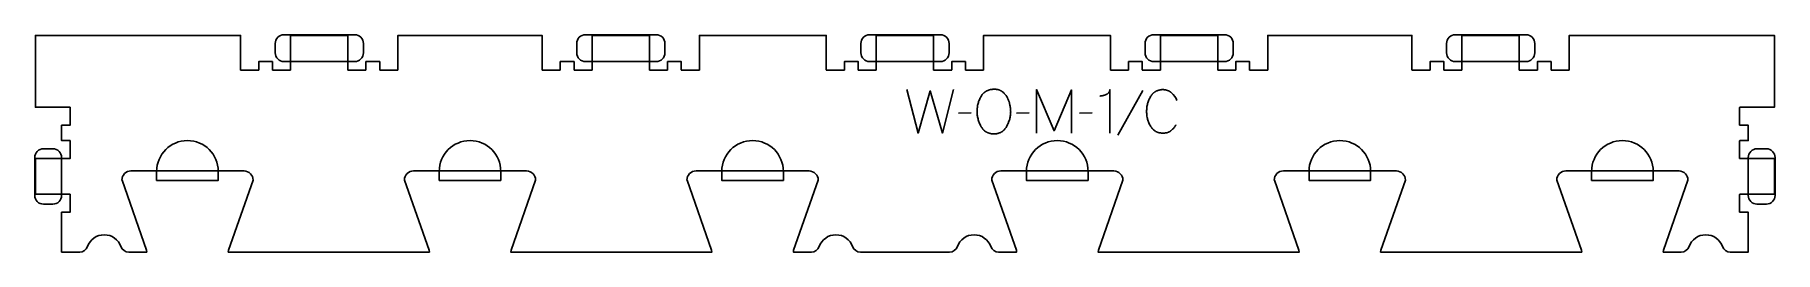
# Model space of a CAD drawing. Extents: x -600 to 600, y -80 to 70.
import ezdxf

# ---------------------------------------------------------------- set-up
doc = ezdxf.new("R2010")
doc.units = 0
for name, color, linetype in [('1_ANYTOOL_1MMDEEP_LABELS_S', 2, 'CONTINUOUS'), ('4_ANYTOOL_CUTTHROUGH_OUTSI', 5, 'CONTINUOUS'), ('5_ANYTOOL_HALF_MILL_9MM_IN', 3, 'CONTINUOUS')]:
    doc.layers.add(name, color=color, linetype=linetype)

msp = doc.modelspace()

# ---------------------------------------------------------------- linework, layer by layer
at = {"layer": '1_ANYTOOL_1MMDEEP_LABELS_S'}
for p, q in [((164, 31.5), (146.8, 0.7)), ((45.6, 15.9), (36.9, 15.8)), ((85.7, 15.9), (76.9, 15.8)), ((129.2, 15.9), (120.4, 15.8))]:
    msp.add_line(p, q, dxfattribs=at)
for points in [[(1.3, 32), (9, 2), (17.4, 31.1), (25.9, 2), (33.4, 32)], [(90.8, 2), (90.8, 32), (102.8, 3.6), (114.8, 31.8), (114.8, 2)], [(141.3, 2), (141.3, 32), (141.3, 31.9), (141.3, 31.7), (141.2, 31.6), (141.2, 31.4), (141.2, 31.3), (141.1, 31.2), (141.1, 31), (141, 30.9), (141, 30.8), (140.9, 30.6), (140.9, 30.6), (140.9, 30.5), (140.8, 30.4), (140.8, 30.4), (140.8, 30.3), (140.7, 30.3), (140.7, 30.2), (140.7, 30.2), (140.6, 30.1), (140.6, 30), (140.5, 30), (140.5, 29.9), (140.5, 29.9), (140.4, 29.8), (140.4, 29.8), (140.3, 29.7), (140.3, 29.7), (140.2, 29.6), (140.2, 29.6), (140.1, 29.5), (140, 29.4), (139.9, 29.3), (139.8, 29.3), (139.7, 29.2), (139.6, 29.1), (139.5, 29), (139.4, 28.9), (139.2, 28.9), (139.1, 28.8), (139, 28.7), (138.8, 28.7), (138.7, 28.6), (138.4, 28.5), (138.1, 28.4), (137.8, 28.3), (137.5, 28.2), (137.3, 28.1), (137, 28), (136.7, 27.9), (136.4, 27.9), (136.2, 27.8), (135.9, 27.8), (135.6, 27.7), (135.4, 27.7), (135.1, 27.7), (134.8, 27.7), (134.6, 27.6), (134.3, 27.6)]]:
    msp.add_lwpolyline(points, dxfattribs=at)
msp.add_lwpolyline([(61.7, 32.3), (62.1, 32.3), (62.5, 32.3), (62.8, 32.3), (63, 32.2), (63.2, 32.2), (63.3, 32.2), (63.5, 32.2), (63.7, 32.1), (63.8, 32.1), (64, 32.1), (64.2, 32), (64.3, 32), (64.5, 31.9), (64.6, 31.9), (64.8, 31.8), (65, 31.8), (65.1, 31.7), (65.3, 31.7), (65.4, 31.6), (65.6, 31.5), (65.7, 31.5), (65.9, 31.4), (66, 31.3), (66.1, 31.2), (66.3, 31.2), (66.4, 31.1), (66.5, 31), (66.7, 30.9), (67.1, 30.6), (67.3, 30.4), (67.6, 30.2), (67.8, 30), (68.1, 29.8), (68.3, 29.6), (68.5, 29.4), (68.7, 29.2), (68.9, 28.9), (69.1, 28.7), (69.3, 28.4), (69.5, 28.2), (69.7, 27.9), (69.9, 27.6), (70.1, 27.4), (70.4, 26.8), (70.6, 26.5), (70.7, 26.2), (70.9, 25.9), (71, 25.6), (71.2, 25.3), (71.3, 25), (71.4, 24.7), (71.5, 24.4), (71.7, 24.1), (71.8, 23.7), (71.9, 23.4), (72, 23.1), (72.1, 22.8), (72.1, 22.4), (72.4, 21.4), (72.5, 20.7), (72.6, 20), (72.7, 19.4), (72.8, 18.7), (72.8, 18.1), (72.8, 17.4), (72.9, 16.8), (72.8, 16.2), (72.8, 15.5), (72.8, 14.9), (72.7, 14.3), (72.6, 13.6), (72.5, 13), (72.3, 12.3), (72.2, 11.7), (72, 11.1), (71.8, 10.4), (71.5, 9.8), (71.3, 9.2), (71, 8.5), (70.7, 7.9), (70.4, 7.2), (70.1, 6.6), (69.9, 6.3), (69.7, 6), (69.5, 5.7), (69.3, 5.4), (69.1, 5.1), (68.9, 4.9), (68.7, 4.6), (68.5, 4.4), (68.4, 4.3), (68.3, 4.1), (68.2, 4), (68, 3.9), (67.9, 3.8), (67.8, 3.7), (67.7, 3.6), (67.6, 3.5), (67.4, 3.4), (67.3, 3.3), (67.2, 3.2), (67.1, 3.1), (66.9, 3), (66.8, 2.9), (66.7, 2.9), (66.5, 2.8), (66.4, 2.7), (66.2, 2.6), (66.1, 2.5), (66, 2.5), (65.8, 2.4), (65.7, 2.3), (65.5, 2.3), (65.4, 2.2), (65.2, 2.2), (65.1, 2.1), (64.9, 2.1), (64.8, 2), (64.5, 1.9), (64.1, 1.8), (63.8, 1.7), (63.5, 1.7), (63.2, 1.6), (62.8, 1.6), (62.5, 1.5), (62.1, 1.5), (61.7, 1.5), (61.4, 1.5), (61, 1.5), (60.6, 1.5), (60.2, 1.5), (59.9, 1.6), (59.5, 1.6), (59.2, 1.7), (58.8, 1.8), (58.5, 1.8), (58.2, 1.9), (57.8, 2), (57.7, 2.1), (57.5, 2.1), (57.4, 2.2), (57.2, 2.2), (57.1, 2.3), (56.9, 2.4), (56.8, 2.4), (56.6, 2.5), (56.5, 2.6), (56.3, 2.6), (56.2, 2.7), (56, 2.8), (55.9, 2.9), (55.8, 3), (55.6, 3.1), (55.5, 3.1), (55.4, 3.2), (55.2, 3.3), (55.1, 3.4), (55, 3.5), (54.9, 3.6), (54.7, 3.7), (54.6, 3.8), (54.5, 4), (54.4, 4.1), (54.2, 4.2), (54.1, 4.3), (54, 4.4), (53.9, 4.5), (53.8, 4.7), (53.6, 4.9), (53.4, 5.2), (53.2, 5.5), (53, 5.8), (52.8, 6.1), (52.6, 6.4), (52.4, 6.7), (52.1, 7.3), (51.8, 8), (51.5, 8.6), (51.2, 9.3), (51, 9.9), (50.7, 10.6), (50.5, 11.2), (50.4, 11.9), (50.2, 12.5), (50.1, 13.2), (49.9, 13.8), (49.8, 14.5), (49.8, 15.1), (49.7, 15.8), (49.7, 16.4), (49.7, 17.1), (49.7, 17.8), (49.7, 18.5), (49.8, 19.2), (49.9, 19.8), (50, 20.5), (50.1, 21.2), (50.2, 21.8), (50.4, 22.5), (50.6, 23.1), (50.8, 23.8), (51, 24.4), (51.3, 25), (51.6, 25.6), (51.9, 26.3), (52.2, 26.9), (52.5, 27.5), (52.7, 27.8), (52.9, 28.1), (53.1, 28.3), (53.3, 28.6), (53.5, 28.9), (53.8, 29.1), (54, 29.4), (54.2, 29.6), (54.3, 29.7), (54.4, 29.8), (54.6, 29.9), (54.7, 30), (54.8, 30.1), (54.9, 30.2), (55.1, 30.3), (55.2, 30.4), (55.3, 30.5), (55.5, 30.6), (55.6, 30.7), (55.7, 30.8), (55.9, 30.9), (56, 30.9), (56.2, 31), (56.3, 31.1), (56.4, 31.2), (56.6, 31.3), (56.9, 31.4), (57.2, 31.5), (57.5, 31.6), (57.8, 31.7), (58.1, 31.8), (58.5, 31.9), (58.8, 32), (59.1, 32.1), (59.5, 32.1), (59.8, 32.2), (60.2, 32.2), (60.6, 32.3), (60.9, 32.3), (61.3, 32.3)], close=True, dxfattribs=at)
msp.add_lwpolyline([(187.6, 24.5, 0.131103), (183.9, 29.8), (183.7, 30), (183.5, 30.1), (183.4, 30.2), (183.2, 30.3), (183.1, 30.4), (182.9, 30.6), (182.7, 30.7), (182.5, 30.8), (182.4, 30.9), (182.2, 31), (182, 31.1), (181.8, 31.1), (181.7, 31.2), (181.5, 31.3), (181.3, 31.4), (181.1, 31.4), (180.9, 31.5), (180.7, 31.6), (180.5, 31.6), (180.3, 31.7), (180.1, 31.7), (179.9, 31.8), (179.7, 31.8), (179.5, 31.8), (179.3, 31.9), (179.1, 31.9), (178.9, 31.9), (178.7, 31.9), (178.4, 32), (178.2, 32), (178, 32), (177.8, 32), (177.4, 32), (177.1, 32), (176.8, 31.9), (176.4, 31.9), (176.1, 31.9), (175.8, 31.8), (175.5, 31.7), (175.2, 31.7), (174.9, 31.6), (174.6, 31.5), (174.3, 31.4), (174, 31.3), (173.7, 31.2), (173.6, 31.1), (173.5, 31.1), (173.3, 31), (173.2, 30.9), (173, 30.9), (172.9, 30.8), (172.8, 30.7), (172.7, 30.6), (172.5, 30.6), (172.4, 30.5), (172.3, 30.4), (172.2, 30.3), (171.9, 30.1), (171.7, 29.9), (171.4, 29.7), (171.2, 29.5), (171, 29.3), (170.8, 29.1), (170.6, 28.9), (170.4, 28.6), (170.2, 28.4), (170, 28.1), (169.8, 27.8), (169.6, 27.5), (169.4, 27.3), (169.1, 26.7), (168.8, 26.1), (168.5, 25.5), (168.2, 24.9), (167.9, 24.2), (167.7, 23.6), (167.5, 23), (167.3, 22.4), (167.2, 21.7), (167, 21.1), (166.9, 20.4), (166.8, 19.7), (166.7, 19), (166.7, 18.4), (166.6, 17.7), (166.6, 17), (166.6, 16.3), (166.7, 15.6), (166.7, 14.9), (166.8, 14.2), (166.9, 13.6), (167, 12.9), (167.2, 12.2), (167.3, 11.6), (167.5, 10.9), (167.7, 10.3), (168, 9.7), (168.2, 9.1), (168.5, 8.4), (168.8, 7.8), (169.1, 7.2), (169.5, 6.6), (169.6, 6.4), (169.8, 6.1), (170, 5.8), (170.2, 5.6), (170.4, 5.3), (170.6, 5.1), (170.9, 4.8), (171.1, 4.6), (171.3, 4.4), (171.5, 4.2), (171.8, 4), (172, 3.8), (172.1, 3.7), (172.3, 3.6), (172.4, 3.5), (172.5, 3.5), (172.7, 3.4), (172.8, 3.3), (172.9, 3.2), (173.1, 3.1), (173.3, 3), (173.6, 2.9), (173.9, 2.7), (174.2, 2.6), (174.5, 2.5), (174.8, 2.4), (175.1, 2.3), (175.4, 2.3), (175.7, 2.2), (176, 2.1), (176.4, 2.1), (176.7, 2), (177.1, 2), (177.4, 2), (177.8, 2), (178.1, 2), (178.5, 2), (178.9, 2), (179.1, 2), (179.2, 2), (179.4, 2.1), (179.6, 2.1), (179.8, 2.1), (180, 2.1), (180.1, 2.2), (180.3, 2.2), (180.5, 2.2), (180.6, 2.3), (180.8, 2.3), (181, 2.4), (181.1, 2.4), (181.3, 2.5), (181.4, 2.5), (181.6, 2.6), (181.8, 2.7), (181.9, 2.7), (182.1, 2.8), (182.2, 2.9), (182.4, 3), (182.5, 3), (182.7, 3.1), (182.8, 3.2), (182.9, 3.3), (183.1, 3.4), (183.2, 3.5), (183.3, 3.6), (183.6, 3.8), (183.9, 4), (184.1, 4.2), (184.4, 4.5), (184.6, 4.7), (184.9, 5), (185.1, 5.2), (185.3, 5.5), (185.5, 5.7), (185.8, 6), (186, 6.3), (186.2, 6.6), (186.4, 6.9), (186.6, 7.2), (186.8, 7.5), (186.9, 7.8)], format="xyb", dxfattribs=at)
at = {"layer": '4_ANYTOOL_CUTTHROUGH_OUTSI'}
msp.add_lwpolyline([(30.7, -80.1), (-30.7, -80.1, -0.317837), (-36.1, -76.3, 0.707107), (-59.2, -76.3, -0.317837), (-64.6, -80.1), (-77, -80.1), (-76.8, -78.8), (-59.9, -30.5), (-59.9, -30.4, 0.414214), (-66.1, -24.1), (-144.1, -24.1, 0.414214), (-150.4, -30.4), (-150.3, -30.5), (-133.4, -78.8), (-133.2, -80.1), (-271.9, -80.1), (-271.7, -78.8), (-254.8, -30.5), (-254.8, -30.4, 0.414214), (-261, -24.1), (-339, -24.1, 0.414214), (-345.3, -30.4), (-345.2, -30.5), (-328.3, -78.8), (-328.1, -80.1), (-466.8, -80.1), (-466.6, -78.8), (-449.7, -30.5), (-449.7, -30.4, 0.414214), (-455.9, -24.1), (-533.9, -24.1, 0.414214), (-540.2, -30.4), (-540.1, -30.5), (-523.2, -78.8), (-523, -80.1), (-535.4, -80.1, -0.317837), (-540.8, -76.3, 0.707107), (-563.9, -76.3, -0.317837), (-569.3, -80.1), (-581.8, -80.1), (-581.8, -52.6), (-576, -52.6, 0.414214), (-575.8, -52.4), (-575.8, -40.4, 0.414214), (-576, -40.1), (-599.8, -40.1), (-599.8, -15.6), (-576, -15.6, 0.414214), (-575.8, -15.4), (-575.8, -3.4, 0.414214), (-576, -3.1), (-581.8, -3.1), (-581.8, 7.4), (-576, 7.4, 0.414214), (-575.8, 7.6), (-575.8, 19.6, 0.414214), (-576, 19.9), (-599.8, 19.9), (-599.8, 69.4), (-458.3, 69.4), (-458.3, 45.6, 0.414214), (-458, 45.4), (-446, 45.4, 0.414214), (-445.8, 45.6), (-445.8, 51.4), (-436.3, 51.4), (-436.3, 45.6, 0.414214), (-436, 45.4), (-424, 45.4, 0.414214), (-423.8, 45.6), (-423.8, 69.4), (-384.3, 69.4), (-384.3, 45.6, 0.414214), (-384, 45.4), (-372, 45.4, 0.414214), (-371.8, 45.6), (-371.8, 51.4), (-362.3, 51.4), (-362.3, 45.6, 0.414214), (-362, 45.4), (-350, 45.4, 0.414214), (-349.8, 45.6), (-349.8, 69.4), (-250.3, 69.4), (-250.3, 45.6, 0.414214), (-250, 45.4), (-238, 45.4, 0.414214), (-237.8, 45.6), (-237.8, 51.4), (-228.3, 51.4), (-228.3, 45.6, 0.414214), (-228, 45.4), (-216, 45.4, 0.414214), (-215.8, 45.6), (-215.8, 69.4), (-176.3, 69.4), (-176.3, 45.6, 0.414214), (-176, 45.4), (-164, 45.4, 0.414214), (-163.8, 45.6), (-163.8, 51.4), (-154.3, 51.4), (-154.3, 45.6, 0.414214), (-154, 45.4), (-142, 45.4, 0.414214), (-141.8, 45.6), (-141.8, 69.4), (-54.3, 69.4), (-54.3, 45.6, 0.414214), (-54, 45.4), (-42, 45.4, 0.414214), (-41.8, 45.6), (-41.8, 51.4), (-32.3, 51.4), (-32.3, 45.6, 0.414214), (-32, 45.4), (-20, 45.4, 0.414214), (-19.8, 45.6), (-19.8, 69.4), (19.7, 69.4), (19.7, 45.6, 0.414214), (20, 45.4), (32, 45.4, 0.414214), (32.2, 45.6), (32.2, 51.4), (41.7, 51.4), (41.7, 45.6, 0.414214), (42, 45.4), (54, 45.4, 0.414214), (54.2, 45.6), (54.2, 69.4), (141.7, 69.4), (141.7, 45.6, 0.414214), (142, 45.4), (154, 45.4, 0.414214), (154.2, 45.6), (154.2, 51.4), (163.7, 51.4), (163.7, 45.6, 0.414214), (164, 45.4), (176, 45.4, 0.414214), (176.2, 45.6), (176.2, 69.4), (215.7, 69.4), (215.7, 45.6, 0.414214), (216, 45.4), (228, 45.4, 0.414214), (228.2, 45.6), (228.2, 51.4), (237.7, 51.4), (237.7, 45.6, 0.414214), (238, 45.4), (250, 45.4, 0.414214), (250.2, 45.6), (250.2, 69.4), (349.7, 69.4), (349.7, 45.6, 0.414214), (350, 45.4), (362, 45.4, 0.414214), (362.2, 45.6), (362.2, 51.4), (371.7, 51.4), (371.7, 45.6, 0.414214), (372, 45.4), (384, 45.4, 0.414214), (384.2, 45.6), (384.2, 69.4), (423.7, 69.4), (423.7, 45.6, 0.414214), (424, 45.4), (436, 45.4, 0.414214), (436.2, 45.6), (436.2, 51.4), (445.7, 51.4), (445.7, 45.6, 0.414214), (446, 45.4), (458, 45.4, 0.414214), (458.2, 45.6), (458.2, 69.4), (599.7, 69.4), (599.7, 19.9), (576, 19.9, 0.414214), (575.7, 19.6), (575.7, 7.6, 0.414214), (576, 7.4), (581.7, 7.4), (581.7, -3.1), (576, -3.1, 0.414214), (575.7, -3.4), (575.7, -15.4, 0.414214), (576, -15.6), (599.7, -15.6), (599.7, -40.1), (576, -40.1, 0.414214), (575.7, -40.4), (575.7, -52.4, 0.414214), (576, -52.6), (581.7, -52.6), (581.7, -80.1), (569.3, -80.1, -0.317837), (563.9, -76.3, 0.707107), (540.8, -76.3, -0.317837), (535.4, -80.1), (523, -80.1), (523.2, -78.8), (540.1, -30.5), (540.1, -30.4, 0.414214), (533.9, -24.1), (455.9, -24.1, 0.414214), (449.6, -30.4), (449.7, -30.5), (466.6, -78.8), (466.8, -80.1), (328.1, -80.1), (328.3, -78.8), (345.2, -30.5), (345.2, -30.4, 0.414214), (339, -24.1), (261, -24.1, 0.414214), (254.7, -30.4), (254.8, -30.5), (271.7, -78.8), (271.9, -80.1), (133.2, -80.1), (133.4, -78.8), (150.3, -30.5), (150.3, -30.4, 0.414214), (144.1, -24.1), (66.1, -24.1, 0.414214), (59.8, -30.4), (59.9, -30.5), (76.8, -78.8), (77, -80.1), (64.6, -80.1, -0.317837), (59.2, -76.3, 0.707107), (36.1, -76.3, -0.317837)], format="xyb", close=True, dxfattribs=at)
at = {"layer": '5_ANYTOOL_HALF_MILL_9MM_IN'}
for points in [[(-428.4, 69.9, 0.414214), (-434.4, 63.9), (-434.4, 57.4, 0.414214), (-428.4, 51.4), (-379.6, 51.4, 0.414214), (-373.6, 57.4), (-373.6, 63.9, 0.414214), (-379.6, 69.9)], [(-220.4, 69.9, 0.414214), (-226.4, 63.9), (-226.4, 57.4, 0.414214), (-220.4, 51.4), (-171.6, 51.4, 0.414214), (-165.6, 57.4), (-165.6, 63.9, 0.414214), (-171.6, 69.9)], [(-24.4, 69.9, 0.414214), (-30.4, 63.9), (-30.4, 57.4, 0.414214), (-24.4, 51.4), (24.4, 51.4, 0.414214), (30.4, 57.4), (30.4, 63.9, 0.414214), (24.4, 69.9)], [(171.6, 69.9, 0.414214), (165.6, 63.9), (165.6, 57.4, 0.414214), (171.6, 51.4), (220.4, 51.4, 0.414214), (226.4, 57.4), (226.4, 63.9, 0.414214), (220.4, 69.9)], [(379.6, 69.9, 0.414214), (373.6, 63.9), (373.6, 57.4, 0.414214), (379.6, 51.4), (428.4, 51.4, 0.414214), (434.4, 57.4), (434.4, 63.9, 0.414214), (428.4, 69.9)], [(-594.3, -8.8, 0.414214), (-600.3, -14.8), (-600.3, -41, 0.414214), (-594.3, -47), (-587.8, -47, 0.414214), (-581.8, -41), (-581.8, -14.8, 0.414214), (-587.8, -8.8)], [(-473.7, -24.4, 1), (-516.2, -24.4), (-516.2, -30.6), (-473.7, -30.6)], [(-278.8, -24.4, 1), (-321.3, -24.4), (-321.3, -30.6), (-278.8, -30.6)], [(-83.9, -24.4, 1), (-126.4, -24.4), (-126.4, -30.6), (-83.9, -30.6)], [(126.3, -24.4, 1), (83.8, -24.4), (83.8, -30.6), (126.3, -30.6)], [(321.2, -24.4, 1), (278.7, -24.4), (278.7, -30.6), (321.2, -30.6)], [(516.1, -24.4, 1), (473.6, -24.4), (473.6, -30.6), (516.1, -30.6)], [(587.7, -8.8, 0.414214), (581.7, -14.8), (581.7, -41, 0.414214), (587.7, -47), (594.2, -47, 0.414214), (600.2, -41), (600.2, -14.8, 0.414214), (594.2, -8.8)]]:
    msp.add_lwpolyline(points, format="xyb", close=True, dxfattribs=at)

doc.saveas('drawing.dxf')
